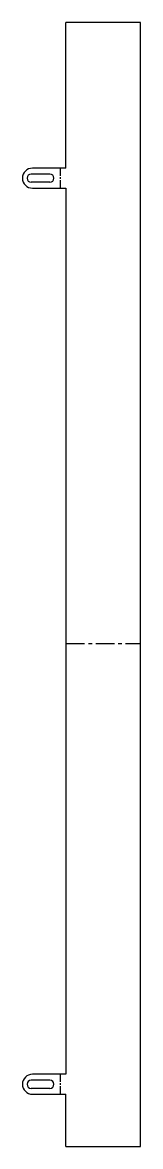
# Model space of a CAD drawing. Extents: x -8 to 87, y -785 to 117.
import ezdxf

# ---------------------------------------------------------------- set-up
doc = ezdxf.new("R2010")
doc.units = 0
doc.header["$MEASUREMENT"] = 0
doc.linetypes.add('AXES', pattern=[24, 15, -3, 3, -3])
doc.layers.get('0').update_dxf_attribs({"linetype": 'CONTINUOUS'})

msp = doc.modelspace()

# ---------------------------------------------------------------- linework, layer by layer
at = {"color": 7}
for p, q in [((87, 117), (27, 117)), ((27, 0), (27, 117)), ((87, -785.47046), (87, 117)), ((27, 0), (0, 0)), ((0, -16), (27, -16)), ((27, -16), (27, -727.47046)), ((27, -727.47046), (0, -727.47046)), ((0, -743.47046), (27, -743.47046)), ((27, -785.47046), (27, -743.47046)), ((27, -785.47046), (87, -785.47046))]:
    msp.add_line(p, q, dxfattribs=at)
at = {"color": 1, "linetype": 'AXES', "ltscale": 0.4}
for p, q in [((22.405825, 0), (22.405825, -16)), ((22.405825, -727.47046), (22.405825, -743.47046))]:
    msp.add_line(p, q, dxfattribs=at)
at = {"color": 7, "ltscale": 0.375}
for p, q in [((14, -4.7), (-1, -4.7)), ((14, -11.3), (-1, -11.3)), ((14, -732.17046), (-1, -732.17046)), ((14, -738.77046), (-1, -738.77046))]:
    msp.add_line(p, q, dxfattribs=at)
at = {"color": 1, "linetype": 'AXES'}
msp.add_line((27, -381.73523), (87, -381.73523), dxfattribs=at)
at = {"color": 7}
for centre, radius, start, end in [((0, -8), 8, 90, 270), ((-1, -8), 3.3, 90, 270), ((14, -8), 3.3, 270, 90), ((0, -735.47046), 8, 90, 270), ((-1, -735.47046), 3.3, 90, 270), ((14, -735.47046), 3.3, 270, 90)]:
    msp.add_arc(centre, radius, start, end, dxfattribs=at)

doc.saveas('drawing.dxf')
